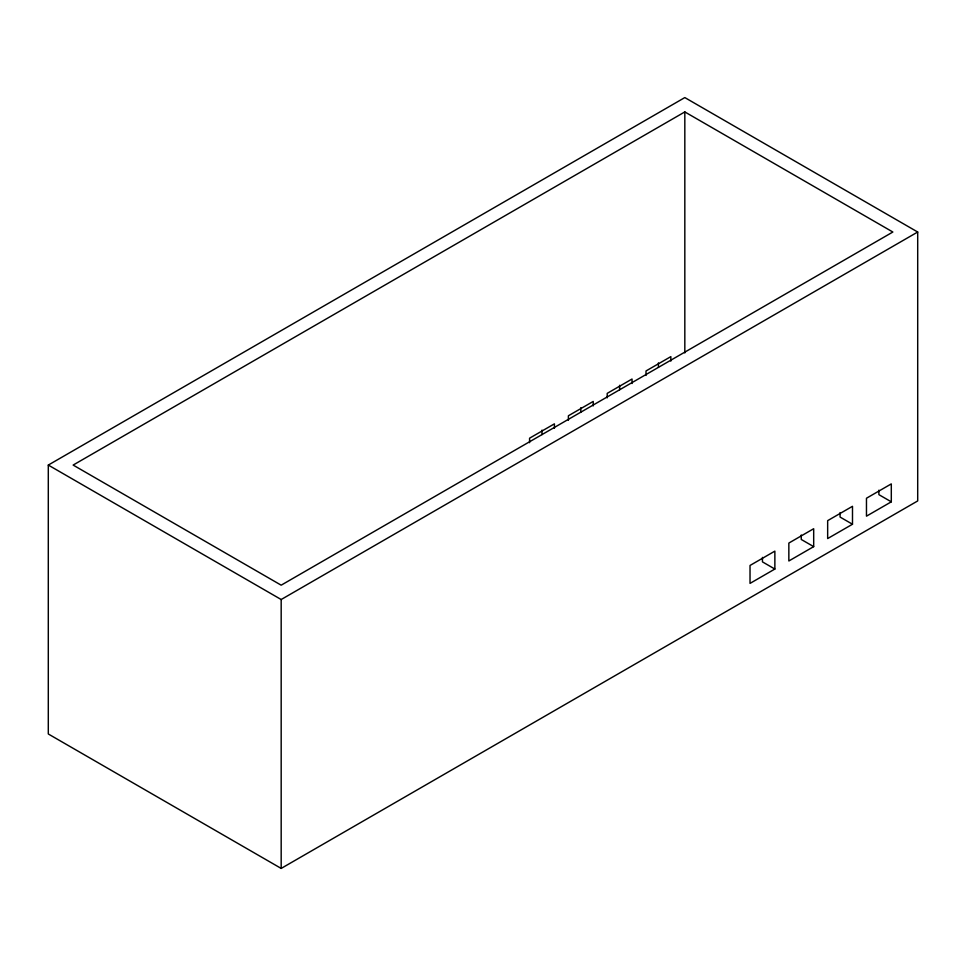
<?xml version="1.0" encoding="UTF-8"?>
<svg xmlns="http://www.w3.org/2000/svg" width="966" height="966" viewBox="0 0 966 966"><rect width="100%" height="100%" fill="white"/><g stroke="black" fill="none" stroke-linecap="round" stroke-linejoin="round"><path stroke-width="1.45" d="M48.3 465.069L684.822 97.578L917.7 232.021L917.7 500.931L281.178 868.422L48.3 733.979L48.3 465.069L281.178 599.524L917.7 232.021M684.822 111.923L73.138 465.069L281.178 585.179L892.862 232.021L684.822 111.923L684.822 352.928M774.865 569.046L750.027 583.392L750.027 565.46L774.865 551.127L774.865 569.046L762.452 561.874L762.452 557.394M813.686 546.635L788.848 560.98L788.848 543.061L813.686 528.716L813.686 546.635L801.261 539.475L801.261 534.983M852.495 524.236L827.657 538.569L827.657 520.65L852.495 506.305L852.495 524.236L840.07 517.064L840.07 512.584M891.304 501.825L866.466 516.17L866.466 498.239L891.304 483.894L891.304 501.825L878.891 494.652L878.891 490.173M670.851 361.103L670.851 356.623L646.013 370.956L646.013 375.448M658.438 362.89L658.438 367.37M632.042 383.514L632.042 379.022L607.203 393.367L607.203 397.847M619.617 385.301L619.617 389.781M593.233 405.913L593.233 401.433L568.382 415.778L568.382 420.258M580.808 407.712L580.808 412.192M554.412 428.324L554.412 423.845L529.573 438.19L529.573 442.67M541.998 430.124L541.998 434.603M281.178 599.524L281.178 868.422"/></g></svg>
